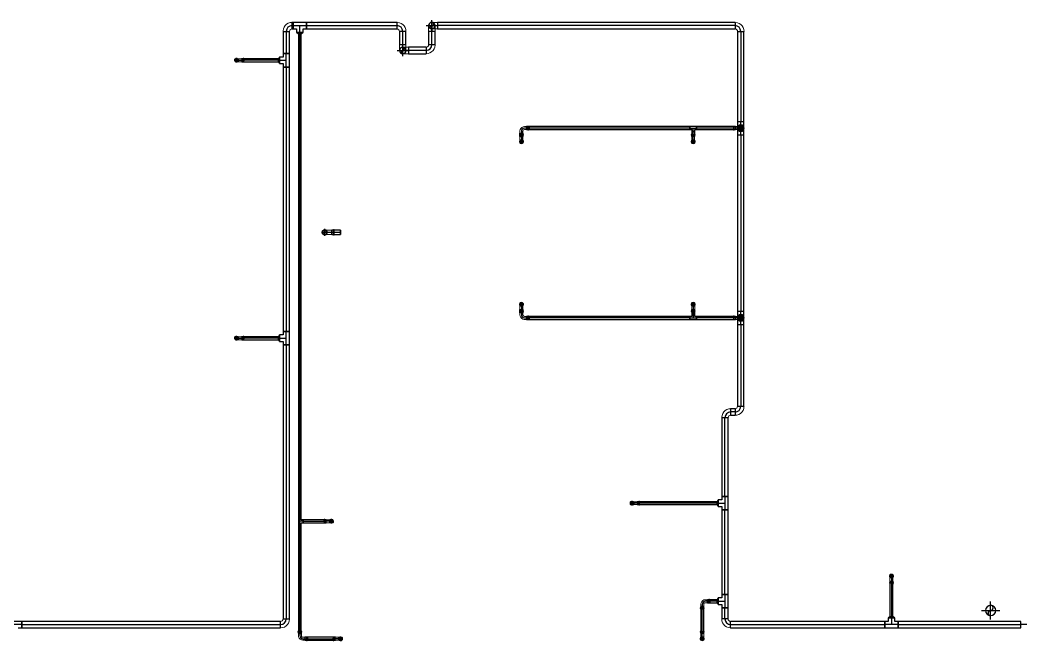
# Model space of a CAD drawing. Header units: inches. Extents: x -3325 to -59, y 5 to 733.
# Drawn here: x -2129.8 to -1687, y 318.7 to 593.6 of the extents above; entities that cross this region are included whole.
import ezdxf

# ---------------------------------------------------------------- set-up
doc = ezdxf.new("R2010")
doc.units = ezdxf.units.IN
doc.header["$MEASUREMENT"] = 0
doc.layers.add('P-PIPE', color=3, linetype='Continuous', lineweight=9)
doc.layers.add('X - REF - FP', color=7, linetype='Continuous', true_color=0xb90000)

# ---------------------------------------------------------------- blocks, each defined once
blk = doc.blocks.new('Victaulic-VicPress316-Elbow 90-45deg Style P568_P571 - Standard-V1-FIFTH LEVEL')
at = {"layer": 'P-PIPE'}
for p, q in [((-2327.12, 161.86), (-2327.12, 161.86)), ((-2327.12, 161.86), (-2325.73, 161.86)), ((-2324.79, 162.52), (-2325.73, 162.52)), ((-2325.73, 161.86), (-2324.79, 161.86)), ((-2325.73, 161.21), (-2324.79, 161.21)), ((-2323.6, 162.52), (-2324.9, 162.52)), ((-2324.9, 161.86), (-2324.9, 161.86)), ((-2324.9, 161.86), (-2324.9, 161.86)), ((-2324.9, 161.21), (-2323.6, 161.21)), ((-2324.79, 162.52), (-2324.79, 161.86)), ((-2324.79, 161.86), (-2324.79, 162.52)), ((-2324.79, 161.86), (-2324.79, 161.21)), ((-2324.79, 161.21), (-2324.79, 161.86)), ((-2324.23, 162.63), (-2324.69, 162.63)), ((-2324.69, 161.1), (-2324.23, 161.1)), ((-2324.23, 161.86), (-2324.23, 161.86)), ((-2324.23, 161.86), (-2324.23, 161.86)), ((-2323.6, 162.63), (-2323.94, 162.63)), ((-2323.94, 161.86), (-2323.94, 161.86)), ((-2323.94, 161.86), (-2323.94, 161.86)), ((-2323.94, 161.1), (-2323.6, 161.1)), ((-2323.6, 161.86), (-2323.6, 161.86)), ((-2323.6, 161.86), (-2323.6, 161.86)), ((-2323.6, 161.86), (-2323.6, 161.86)), ((-2323.6, 161.86), (-2323.6, 161.86))]:
    blk.add_line(p, q, dxfattribs=at)
at = {"layer": 'P-PIPE', "flags": 128}
for points in [[(-2326.21, 161.86), (-2326.31, 162.26), (-2326.56, 162.58), (-2326.93, 162.76), (-2327.34, 162.75), (-2327.71, 162.56), (-2327.96, 162.24), (-2328.04, 161.86)], [(-2328.04, 161.86), (-2327.94, 161.47), (-2327.69, 161.15), (-2327.32, 160.97), (-2326.91, 160.98), (-2326.54, 161.17), (-2326.29, 161.49), (-2326.21, 161.86)], [(-2326.36, 161.86), (-2326.45, 162.23), (-2326.7, 162.51), (-2327.06, 162.63), (-2327.43, 162.57), (-2327.73, 162.34), (-2327.88, 162), (-2327.89, 161.86)], [(-2327.89, 161.86), (-2327.8, 161.5), (-2327.55, 161.22), (-2327.19, 161.1), (-2326.82, 161.16), (-2326.52, 161.39), (-2326.37, 161.73), (-2326.36, 161.86)], [(-2325.73, 162.52), (-2326.23, 162.52), (-2326.66, 162.52), (-2326.97, 162.52), (-2327.12, 162.52), (-2327.12, 162.52)], [(-2327.12, 161.21), (-2327.03, 161.21), (-2326.77, 161.21), (-2326.36, 161.21), (-2325.88, 161.21), (-2325.73, 161.21)], [(-2324.9, 162.52), (-2324.71, 162.63), (-2324.69, 162.63)], [(-2324.69, 161.1), (-2324.89, 161.19), (-2324.9, 161.21)], [(-2324.23, 162.63), (-2324.17, 162.75), (-2324.03, 162.76), (-2323.94, 162.65), (-2323.94, 162.63)], [(-2324.23, 162.63), (-2324.23, 162.54), (-2324.23, 162.29), (-2324.23, 161.93), (-2324.23, 161.86)], [(-2324.23, 161.86), (-2324.23, 162.23), (-2324.23, 162.51), (-2324.23, 162.63), (-2324.23, 162.63)], [(-2324.23, 161.1), (-2324.23, 161.19), (-2324.23, 161.44), (-2324.23, 161.8), (-2324.23, 161.86)], [(-2324.23, 161.86), (-2324.23, 161.5), (-2324.23, 161.22), (-2324.23, 161.1), (-2324.23, 161.1)], [(-2323.94, 161.1), (-2324.01, 160.98), (-2324.15, 160.97), (-2324.23, 161.08), (-2324.23, 161.1)], [(-2323.94, 162.63), (-2323.94, 162.54), (-2323.94, 162.29), (-2323.94, 161.93), (-2323.94, 161.86)], [(-2323.94, 161.86), (-2323.94, 162.23), (-2323.94, 162.51), (-2323.94, 162.63), (-2323.94, 162.63)], [(-2323.94, 161.1), (-2323.94, 161.19), (-2323.94, 161.44), (-2323.94, 161.8), (-2323.94, 161.86)], [(-2323.94, 161.86), (-2323.94, 161.5), (-2323.94, 161.22), (-2323.94, 161.1), (-2323.94, 161.1)]]:
    blk.add_lwpolyline(points, dxfattribs=at)
at = {"layer": 'P-PIPE'}
for radius, start, end in [(0.767, 0, 180), (0.767, 0, 180), (0.767, 0, 180), (0.767, 180, 360), (0.767, 180, 0), (0.767, 180, 0), (0.657, 360, 180), (0.657, 0, 180), (0.657, 90, 180), (0.658, 180, 0), (0.658, 180, 0), (0.657, 180, 270), (0.658, 0, 90), (0.658, 270, 0)]:
    blk.add_arc((-2327.12, 161.86), radius, start, end, dxfattribs=at)
blk = doc.blocks.new('Elbow - Welded - Generic - Standard-1127339-FIFTH LEVEL')
at = {"layer": 'P-PIPE'}
for p, q in [((-2.52, -1.44), (-2.52, 1.44)), ((-2.52, 1.44), (-2.52, -1.44)), ((1.44, 2.52), (-1.44, 2.52)), ((-1.44, 2.52), (1.44, 2.52))]:
    blk.add_line(p, q, dxfattribs=at)
at = {"layer": 'P-PIPE', "flags": 128}
for points in [[(-1.44, 2.52), (-1.53, 2.08), (-1.79, 1.72), (-2.18, 1.49), (-2.52, 1.44)], [(-2.52, -1.44), (-1.67, -1.34), (-0.85, -1.07), (-0.12, -0.62), (0.51, -0.03), (0.99, 0.68), (1.3, 1.48), (1.43, 2.33), (1.44, 2.52)]]:
    blk.add_lwpolyline(points, dxfattribs=at)
blk = doc.blocks.new('Transition - Generic - Plumbing-CW-1127470-FIFTH LEVEL')
at = {"layer": 'P-PIPE'}
for radius, start, end in [(1.31, 90, 270), (0.563, 90, 270), (1.31, 270, 90), (0.562, 270, 90)]:
    blk.add_arc((-1810.95, 461.74), radius, start, end, dxfattribs=at)
blk = doc.blocks.new('Victaulic-VicPress316-Elbow 90-45deg Style P568_P571 - Standard-523083-FIFTH LEVEL')
at = {"layer": 'P-PIPE'}
for p, q in [((-3.18, 0.77), (-3.52, 0.77)), ((-3.52, 0.77), (-3.52, -0.77)), ((-3.52, -0.77), (-3.52, 0.77)), ((-2.22, 0.66), (-3.52, 0.66)), ((-3.52, -0.66), (-3.52, 0.66)), ((-3.52, 0.66), (-3.52, -0.66)), ((-3.18, -0.77), (-3.18, 0.77)), ((-3.18, 0.77), (-3.18, -0.77)), ((-2.44, 0.77), (-2.89, 0.77)), ((-2.89, -0.77), (-2.89, 0.77)), ((-2.89, 0.77), (-2.89, -0.77)), ((-1.39, 0.66), (-2.33, 0.66)), ((-2.33, 0), (-2.33, 0.66)), ((-2.33, 0.66), (-2.33, 0)), ((-2.22, -0.66), (-2.22, 0.66)), ((-2.22, 0.66), (-2.22, -0.66)), ((-0.77, 3.52), (-0.77, 3.18)), ((0.77, 3.52), (-0.77, 3.52)), ((-0.77, 3.52), (0.77, 3.52)), ((-0.77, 3.18), (0.77, 3.18)), ((0.77, 3.18), (-0.77, 3.18)), ((-0.77, 2.89), (-0.77, 2.44)), ((-0.77, 2.89), (0.77, 2.89)), ((0.77, 2.89), (-0.77, 2.89)), ((-0.66, 3.52), (-0.66, 2.22)), ((-0.66, 3.52), (0.66, 3.52)), ((0.66, 3.52), (-0.66, 3.52)), ((-0.66, 2.33), (-0.66, 1.39)), ((0, 2.33), (-0.66, 2.33)), ((-0.66, 2.33), (0, 2.33)), ((-0.66, 2.22), (0.66, 2.22)), ((0.66, 2.22), (-0.66, 2.22)), ((0, 2.33), (0.66, 2.33)), ((0.66, 2.33), (0, 2.33)), ((0, 1.39), (0, 2.33)), ((0.66, 2.22), (0.66, 3.52)), ((0.66, 1.39), (0.66, 2.33)), ((0.77, 3.18), (0.77, 3.52)), ((0.77, 2.44), (0.77, 2.89)), ((-3.52, -0.66), (-2.22, -0.66)), ((-3.52, -0.77), (-3.18, -0.77)), ((-2.89, -0.77), (-2.44, -0.77)), ((-2.33, 0), (-2.33, -0.66)), ((-2.33, -0.66), (-2.33, 0)), ((-1.39, 0), (-2.33, 0)), ((-2.33, -0.66), (-1.39, -0.66))]:
    blk.add_line(p, q, dxfattribs=at)
at = {"layer": 'P-PIPE', "flags": 128}
for points in [[(-3.18, 0.77), (-3.11, 0.89), (-2.98, 0.9), (-2.89, 0.79), (-2.89, 0.77)], [(-3.18, 0.77), (-3.18, 0.67), (-3.18, 0.42), (-3.18, 0.07), (-3.18, -0.3), (-3.18, -0.6), (-3.18, -0.75), (-3.18, -0.77)], [(-3.18, -0.77), (-3.18, -0.67), (-3.18, -0.42), (-3.18, -0.07), (-3.18, 0.3), (-3.18, 0.6), (-3.18, 0.75), (-3.18, 0.77)], [(-2.89, -0.77), (-2.89, -0.67), (-2.89, -0.42), (-2.89, -0.07), (-2.89, 0.3), (-2.89, 0.6), (-2.89, 0.75), (-2.89, 0.77)], [(-2.89, 0.77), (-2.89, 0.67), (-2.89, 0.42), (-2.89, 0.07), (-2.89, -0.3), (-2.89, -0.6), (-2.89, -0.75), (-2.89, -0.77)], [(-2.44, 0.77), (-2.24, 0.68), (-2.22, 0.66)], [(-0.66, 1.39), (-0.75, 1.04), (-1, 0.77), (-1.35, 0.66), (-1.39, 0.66)], [(-1.39, -0.66), (-0.78, -0.56), (-0.23, -0.29), (0.22, 0.13), (0.53, 0.67), (0.65, 1.27), (0.66, 1.39)], [(-0.77, 2.89), (-0.89, 2.96), (-0.9, 3.1), (-0.79, 3.18), (-0.77, 3.18)], [(0.77, 3.18), (0.67, 3.18), (0.42, 3.18), (0.07, 3.18), (-0.3, 3.18), (-0.6, 3.18), (-0.75, 3.18), (-0.77, 3.18)], [(-0.77, 3.18), (-0.67, 3.18), (-0.42, 3.18), (-0.07, 3.18), (0.3, 3.18), (0.6, 3.18), (0.75, 3.18), (0.77, 3.18)], [(-0.77, 2.89), (-0.67, 2.89), (-0.42, 2.89), (-0.07, 2.89), (0.3, 2.89), (0.6, 2.89), (0.75, 2.89), (0.77, 2.89)], [(0.77, 2.89), (0.67, 2.89), (0.42, 2.89), (0.07, 2.89), (-0.3, 2.89), (-0.6, 2.89), (-0.75, 2.89), (-0.77, 2.89)], [(-0.66, 2.22), (-0.77, 2.41), (-0.77, 2.44)], [(0.77, 2.44), (0.68, 2.24), (0.66, 2.22)], [(0.77, 3.18), (0.89, 3.11), (0.9, 2.98), (0.79, 2.89), (0.77, 2.89)], [(-2.89, -0.77), (-2.96, -0.89), (-3.1, -0.9), (-3.18, -0.79), (-3.18, -0.77)], [(-2.22, -0.66), (-2.41, -0.77), (-2.44, -0.77)]]:
    blk.add_lwpolyline(points, dxfattribs=at)
at = {"layer": 'P-PIPE'}
blk.add_arc((-1.39, 1.39), 1.39, 270, 0, dxfattribs=at)
blk = doc.blocks.new('Victaulic-VicPress316-Elbow 90-45deg Style P568_P571 - Standard-V2-FIFTH LEVEL')
at = {"layer": 'P-PIPE'}
for p, q in [((-1934.31, 162.63), (-1934.64, 162.63)), ((-1933.35, 162.52), (-1934.64, 162.52)), ((-1934.64, 161.86), (-1934.64, 161.86)), ((-1934.64, 161.86), (-1934.64, 161.86)), ((-1934.64, 161.86), (-1934.64, 161.86)), ((-1934.64, 161.86), (-1934.64, 161.86)), ((-1934.64, 161.21), (-1933.35, 161.21)), ((-1934.64, 161.1), (-1934.31, 161.1)), ((-1934.31, 161.86), (-1934.31, 161.86)), ((-1934.31, 161.86), (-1934.31, 161.86)), ((-1933.56, 162.63), (-1934.02, 162.63)), ((-1934.02, 161.86), (-1934.02, 161.86)), ((-1934.02, 161.86), (-1934.02, 161.86)), ((-1934.02, 161.1), (-1933.56, 161.1)), ((-1932.52, 162.52), (-1933.45, 162.52)), ((-1933.45, 162.52), (-1933.45, 161.86)), ((-1933.45, 161.86), (-1933.45, 162.52)), ((-1933.45, 161.86), (-1933.45, 161.21)), ((-1933.45, 161.21), (-1933.45, 161.86)), ((-1932.52, 161.86), (-1933.45, 161.86)), ((-1933.45, 161.21), (-1932.52, 161.21)), ((-1933.35, 161.86), (-1933.35, 161.86)), ((-1933.35, 161.86), (-1933.35, 161.86)), ((-1932.52, 161.86), (-1931.12, 161.86)), ((-1931.12, 161.86), (-1931.12, 161.86))]:
    blk.add_line(p, q, dxfattribs=at)
at = {"layer": 'P-PIPE', "flags": 128}
for points in [[(-1934.31, 162.63), (-1934.24, 162.75), (-1934.1, 162.76), (-1934.02, 162.65), (-1934.02, 162.63)], [(-1934.31, 162.63), (-1934.31, 162.54), (-1934.31, 162.29), (-1934.31, 161.93), (-1934.31, 161.86)], [(-1934.31, 161.86), (-1934.31, 162.23), (-1934.31, 162.51), (-1934.31, 162.63), (-1934.31, 162.63)], [(-1934.31, 161.1), (-1934.31, 161.19), (-1934.31, 161.44), (-1934.31, 161.8), (-1934.31, 161.86)], [(-1934.31, 161.86), (-1934.31, 161.5), (-1934.31, 161.22), (-1934.31, 161.1), (-1934.31, 161.1)], [(-1934.02, 161.1), (-1934.08, 160.98), (-1934.22, 160.97), (-1934.31, 161.08), (-1934.31, 161.1)], [(-1934.02, 162.63), (-1934.02, 162.54), (-1934.02, 162.29), (-1934.02, 161.93), (-1934.02, 161.86)], [(-1934.02, 161.86), (-1934.02, 162.23), (-1934.02, 162.51), (-1934.02, 162.63), (-1934.02, 162.63)], [(-1934.02, 161.1), (-1934.02, 161.19), (-1934.02, 161.44), (-1934.02, 161.8), (-1934.02, 161.86)], [(-1934.02, 161.86), (-1934.02, 161.5), (-1934.02, 161.22), (-1934.02, 161.1), (-1934.02, 161.1)], [(-1933.56, 162.63), (-1933.36, 162.54), (-1933.35, 162.52)], [(-1933.35, 161.21), (-1933.54, 161.1), (-1933.56, 161.1)], [(-1931.12, 162.52), (-1931.22, 162.52), (-1931.48, 162.52), (-1931.89, 162.52), (-1932.37, 162.52), (-1932.52, 162.52)], [(-1932.52, 161.21), (-1932.02, 161.21), (-1931.59, 161.21), (-1931.28, 161.21), (-1931.13, 161.21), (-1931.12, 161.21)], [(-1930.21, 161.86), (-1930.31, 162.26), (-1930.56, 162.58), (-1930.93, 162.76), (-1931.34, 162.75), (-1931.71, 162.56), (-1931.96, 162.24), (-1932.04, 161.86)], [(-1932.04, 161.86), (-1931.94, 161.47), (-1931.69, 161.15), (-1931.32, 160.97), (-1930.91, 160.98), (-1930.54, 161.17), (-1930.29, 161.49), (-1930.21, 161.86)], [(-1930.36, 161.86), (-1930.45, 162.23), (-1930.7, 162.51), (-1931.06, 162.63), (-1931.43, 162.57), (-1931.73, 162.34), (-1931.88, 162), (-1931.89, 161.86)], [(-1931.89, 161.86), (-1931.8, 161.5), (-1931.55, 161.22), (-1931.19, 161.1), (-1930.82, 161.16), (-1930.52, 161.39), (-1930.37, 161.73), (-1930.36, 161.86)]]:
    blk.add_lwpolyline(points, dxfattribs=at)
at = {"layer": 'P-PIPE'}
for radius, start, end in [(0.766, 0, 180), (0.766, 0, 180), (0.766, 0, 180), (0.766, 180, 0), (0.766, 180, 0), (0.766, 180, 0), (0.657, 0, 180), (0.657, 0, 180), (0.657, 90, 180), (0.658, 180, 0), (0.658, 180, 0), (0.657, 180, 270), (0.658, 0, 90), (0.658, 270, 0)]:
    blk.add_arc((-1931.12, 161.86), radius, start, end, dxfattribs=at)
blk = doc.blocks.new('Elbow - Welded - Generic - Standard-V4-FIFTH LEVEL')
at = {"layer": 'P-PIPE'}
blk.add_line((-1945.07, 591.08), (-1945.07, 591.08), dxfattribs=at)
blk.add_line((-1945.07, 591.08), (-1945.07, 591.08), dxfattribs=at)
at = {"layer": 'P-PIPE', "flags": 128}
for points in [[(-1945.07, 592.51), (-1945.74, 592.51), (-1946.37, 592.51), (-1946.9, 592.51), (-1947.3, 592.51), (-1947.53, 592.51), (-1947.59, 592.51)], [(-1947.59, 589.64), (-1947.49, 589.64), (-1947.22, 589.64), (-1946.79, 589.64), (-1946.23, 589.64), (-1945.58, 589.64), (-1945.07, 589.64)]]:
    blk.add_lwpolyline(points, dxfattribs=at)
at = {"layer": 'P-PIPE'}
for start, end in [(0, 180), (180, 0)]:
    blk.add_arc((-1947.59, 591.08), 1.44, start, end, dxfattribs=at)
blk = doc.blocks.new('Elbow - Welded - Generic - Standard-V12-FIFTH LEVEL')
at = {"layer": 'P-PIPE'}
blk.add_line((-2686.72, 326), (-2686.72, 326), dxfattribs=at)
blk.add_line((-2686.72, 326), (-2686.72, 326), dxfattribs=at)
at = {"layer": 'P-PIPE', "flags": 128}
for points in [[(-2690.68, 326), (-2690.59, 326.51), (-2690.32, 326.95), (-2689.91, 327.27), (-2689.42, 327.43), (-2689.24, 327.44)], [(-2689.24, 324.56), (-2689.75, 324.66), (-2690.19, 324.92), (-2690.51, 325.33), (-2690.67, 325.82), (-2690.68, 326)], [(-2689.24, 327.44), (-2689.15, 327.44), (-2688.88, 327.44), (-2688.44, 327.44), (-2687.89, 327.44), (-2687.24, 327.44), (-2686.72, 327.44)], [(-2689.24, 327.44), (-2688.73, 327.34), (-2688.29, 327.08), (-2687.97, 326.67), (-2687.82, 326.18), (-2687.81, 326)], [(-2687.81, 326), (-2687.9, 325.49), (-2688.16, 325.05), (-2688.57, 324.73), (-2689.06, 324.57), (-2689.24, 324.56)], [(-2686.72, 324.56), (-2687.4, 324.56), (-2688.03, 324.56), (-2688.56, 324.56), (-2688.96, 324.56), (-2689.19, 324.56), (-2689.24, 324.56)]]:
    blk.add_lwpolyline(points, dxfattribs=at)
at = {"layer": 'P-PIPE'}
for start, end in [(0, 180), (180, 0)]:
    blk.add_arc((-2689.24, 326), 1.44, start, end, dxfattribs=at)
blk = doc.blocks.new('Victaulic-VicPress316-Elbow 90-45deg Style P568_P571 - Standard-1418603-FIFTH LEVEL')
at = {"layer": 'P-PIPE'}
for p, q in [((-1991.79, 500.57), (-1992.96, 500.57)), ((-1990.42, 500.57), (-1991.9, 500.57)), ((-1991.79, 500.57), (-1991.79, 499.62)), ((-1991.79, 499.62), (-1991.79, 500.57)), ((-1991.13, 500.68), (-1991.69, 500.68)), ((-1990.42, 500.68), (-1990.8, 500.68)), ((-1994.97, 499.62), (-1994.97, 499.62)), ((-1994.97, 499.62), (-1992.96, 499.62)), ((-1992.96, 499.62), (-1991.79, 499.62)), ((-1992.96, 498.67), (-1991.79, 498.67)), ((-1991.9, 499.62), (-1991.9, 499.62)), ((-1991.9, 499.62), (-1991.9, 499.62)), ((-1991.9, 498.67), (-1990.42, 498.67)), ((-1991.79, 499.62), (-1991.79, 498.67)), ((-1991.79, 498.67), (-1991.79, 499.62)), ((-1991.69, 498.56), (-1991.13, 498.56)), ((-1991.13, 499.62), (-1991.13, 499.62)), ((-1991.13, 499.62), (-1991.13, 499.62)), ((-1990.8, 499.62), (-1990.8, 499.62)), ((-1990.8, 499.62), (-1990.8, 499.62)), ((-1990.8, 498.56), (-1990.42, 498.56)), ((-1990.42, 499.62), (-1990.42, 499.62)), ((-1990.42, 499.62), (-1990.42, 499.62)), ((-1990.42, 499.62), (-1990.42, 499.62)), ((-1990.42, 499.62), (-1990.42, 499.62))]:
    blk.add_line(p, q, dxfattribs=at)
at = {"layer": 'P-PIPE', "flags": 128}
for points in [[(-1993.75, 499.62), (-1993.84, 500.09), (-1994.11, 500.48), (-1994.5, 500.75), (-1994.97, 500.84), (-1995.44, 500.75), (-1995.83, 500.49), (-1996.1, 500.1), (-1996.2, 499.63), (-1996.2, 499.62)], [(-1993.92, 499.62), (-1994.01, 500.05), (-1994.27, 500.41), (-1994.65, 500.63), (-1995.09, 500.67), (-1995.51, 500.53), (-1995.84, 500.23), (-1996.01, 499.83), (-1996.03, 499.62)], [(-1992.96, 500.57), (-1993.56, 500.57), (-1994.11, 500.57), (-1994.56, 500.57), (-1994.85, 500.57), (-1994.97, 500.57), (-1994.97, 500.57)], [(-1991.9, 500.57), (-1991.71, 500.68), (-1991.69, 500.68)], [(-1991.13, 500.68), (-1991.05, 500.82), (-1990.9, 500.83), (-1990.8, 500.7), (-1990.8, 500.68)], [(-1991.13, 500.68), (-1991.13, 500.59), (-1991.13, 500.33), (-1991.13, 499.94), (-1991.13, 499.62)], [(-1991.13, 499.62), (-1991.13, 500.05), (-1991.13, 500.41), (-1991.13, 500.63), (-1991.13, 500.68)], [(-1990.8, 500.68), (-1990.8, 500.59), (-1990.8, 500.33), (-1990.8, 499.94), (-1990.8, 499.62)], [(-1990.8, 499.62), (-1990.8, 500.05), (-1990.8, 500.41), (-1990.8, 500.63), (-1990.8, 500.68)], [(-1996.2, 499.62), (-1996.11, 499.15), (-1995.84, 498.76), (-1995.45, 498.49), (-1994.98, 498.4), (-1994.51, 498.49), (-1994.12, 498.75), (-1993.85, 499.14), (-1993.75, 499.61), (-1993.75, 499.62)], [(-1996.03, 499.62), (-1995.94, 499.19), (-1995.68, 498.83), (-1995.3, 498.61), (-1994.86, 498.57), (-1994.44, 498.71), (-1994.11, 499.01), (-1993.94, 499.41), (-1993.92, 499.62)], [(-1994.97, 498.67), (-1994.88, 498.67), (-1994.61, 498.67), (-1994.19, 498.67), (-1993.65, 498.67), (-1993.05, 498.67), (-1992.96, 498.67)], [(-1991.69, 498.56), (-1991.89, 498.65), (-1991.9, 498.67)], [(-1991.13, 498.56), (-1991.13, 498.65), (-1991.13, 498.91), (-1991.13, 499.3), (-1991.13, 499.62)], [(-1991.13, 499.62), (-1991.13, 499.19), (-1991.13, 498.83), (-1991.13, 498.61), (-1991.13, 498.56)], [(-1990.8, 498.56), (-1990.88, 498.42), (-1991.03, 498.41), (-1991.13, 498.54), (-1991.13, 498.56)], [(-1990.8, 498.56), (-1990.8, 498.65), (-1990.8, 498.91), (-1990.8, 499.3), (-1990.8, 499.62)], [(-1990.8, 499.62), (-1990.8, 499.19), (-1990.8, 498.83), (-1990.8, 498.61), (-1990.8, 498.56)]]:
    blk.add_lwpolyline(points, dxfattribs=at)
at = {"layer": 'P-PIPE'}
for radius, start, end in [(1.06, 0, 180), (1.06, 0, 180), (1.06, 0, 180), (0.95, 0, 180), (0.95, 0, 180), (0.95, 90, 180), (0.95, 0, 90), (1.06, 180, 0), (1.06, 180, 0), (1.06, 180, 0), (0.95, 180, 0), (0.95, 180, 0), (0.95, 180, 270), (0.95, 270, 0)]:
    blk.add_arc((-1994.97, 499.62), radius, start, end, dxfattribs=at)

msp = doc.modelspace()

# ---------------------------------------------------------------- linework, layer by layer
at = {"layer": 'X - REF - FP'}
for p, q in [((-1947.59, 588.58), (-1947.59, 593.58)), ((-2008.99, 592.52), (-2009.48, 592.52)), ((-2009.48, 592.52), (-2009.48, 589.64)), ((-2008.99, 591.08), (-2009.48, 591.08)), ((-2008.99, 591.08), (-2009.48, 591.08)), ((-2009.48, 589.64), (-2008.99, 589.64)), ((-2008.99, 592.52), (-2008.99, 589.64)), ((-2003.01, 592.51), (-2008.99, 592.51)), ((-2008.99, 589.64), (-2008.99, 592.51)), ((-2008.99, 592.51), (-2008.99, 589.64)), ((-2008.99, 591.08), (-2003.01, 591.08)), ((-2008.99, 589.64), (-2007.44, 589.64)), ((-2007.44, 589.64), (-2007.44, 588.09)), ((-2006, 588.09), (-2006, 591.08)), ((-2004.57, 589.64), (-2003.01, 589.64)), ((-2004.57, 588.09), (-2004.57, 589.64)), ((-1963.02, 592.52), (-2003.01, 592.52)), ((-2003.01, 589.64), (-2003.01, 592.52)), ((-2003.01, 589.64), (-2003.01, 592.51)), ((-2003.01, 592.51), (-2003.01, 589.64)), ((-2003.01, 591.08), (-1963.02, 591.08)), ((-2003.01, 591.08), (-1963.02, 591.08)), ((-2003.01, 589.64), (-1963.02, 589.64)), ((-1963.02, 589.64), (-1963.02, 592.52)), ((-1950.09, 591.08), (-1945.09, 591.08)), ((-1947.59, 591.08), (-1945.07, 591.08)), ((-1947.59, 591.08), (-1947.59, 588.56)), ((-1813.47, 592.52), (-1945.07, 592.52)), ((-1945.07, 592.52), (-1945.07, 589.64)), ((-1813.47, 591.08), (-1945.07, 591.08)), ((-1813.47, 591.08), (-1945.07, 591.08)), ((-1945.07, 589.64), (-1813.47, 589.64)), ((-1813.47, 592.52), (-1813.47, 589.64)), ((-2013.44, 588.56), (-2013.44, 578.73)), ((-2013.44, 588.56), (-2010.57, 588.56)), ((-2012, 588.56), (-2012, 578.73)), ((-2012, 588.56), (-2012, 578.73)), ((-2010.57, 578.73), (-2010.57, 588.56)), ((-2007.44, 588.09), (-2004.57, 588.09)), ((-2004.57, 588.09), (-2007.44, 588.09)), ((-2007.32, 588.09), (-2006.57, 587.43)), ((-2006.66, 587.43), (-2006.66, 373.24)), ((-2006.66, 587.43), (-2005.35, 587.43)), ((-2006, 588.09), (-2006, 587.43)), ((-2006, 587.43), (-2006, 373.24)), ((-2006, 587.43), (-2006, 373.24)), ((-2005.44, 587.43), (-2004.69, 588.09)), ((-2005.35, 373.24), (-2005.35, 587.43)), ((-1961.94, 588.56), (-1961.94, 582.64)), ((-1959.06, 588.56), (-1961.94, 588.56)), ((-1960.5, 582.64), (-1960.5, 588.56)), ((-1960.5, 582.64), (-1960.5, 588.56)), ((-1959.06, 582.64), (-1959.06, 588.56)), ((-1949.02, 588.56), (-1949.02, 582.64)), ((-1946.15, 588.56), (-1949.02, 588.56)), ((-1947.59, 582.64), (-1947.59, 588.56)), ((-1947.59, 582.64), (-1947.59, 588.56)), ((-1946.15, 582.64), (-1946.15, 588.56)), ((-1812.39, 588.56), (-1812.39, 548.73)), ((-1812.39, 588.56), (-1809.52, 588.56)), ((-1810.95, 588.56), (-1810.95, 548.73)), ((-1810.95, 588.56), (-1810.95, 548.73)), ((-1809.52, 548.73), (-1809.52, 588.56)), ((-1963, 580.12), (-1958, 580.12)), ((-1959.06, 582.64), (-1961.94, 582.64)), ((-1960.5, 580.12), (-1960.5, 582.64)), ((-1960.5, 577.62), (-1960.5, 582.62)), ((-1957.98, 580.12), (-1960.5, 580.12)), ((-1950.1, 581.56), (-1957.98, 581.56)), ((-1957.98, 581.56), (-1957.98, 578.68)), ((-1950.1, 580.12), (-1957.98, 580.12)), ((-1950.1, 580.12), (-1957.98, 580.12)), ((-1950.1, 581.56), (-1950.1, 578.68)), ((-1946.15, 582.64), (-1949.02, 582.64)), ((-2035, 575.74), (-2033, 575.74)), ((-2034, 574.74), (-2034, 576.74)), ((-2034, 575.74), (-2032.61, 575.74)), ((-2032.61, 575.74), (-2031.67, 575.74)), ((-2032.61, 575.74), (-2030.48, 575.74)), ((-2015.65, 576.4), (-2031.67, 576.4)), ((-2031.67, 576.4), (-2031.67, 575.09)), ((-2015.65, 575.74), (-2031.67, 575.74)), ((-2015.65, 575.74), (-2031.67, 575.74)), ((-2014.99, 577.06), (-2015.65, 576.31)), ((-2015.65, 576.4), (-2015.65, 575.09)), ((-2014.99, 575.74), (-2015.65, 575.74)), ((-2013.44, 577.18), (-2014.99, 577.18)), ((-2014.99, 574.31), (-2014.99, 577.18)), ((-2014.99, 577.18), (-2014.99, 574.31)), ((-2014.99, 575.74), (-2012, 575.74)), ((-2013.44, 578.73), (-2013.44, 577.18)), ((-2013.44, 578.73), (-2010.57, 578.73)), ((-2010.57, 578.73), (-2013.44, 578.73)), ((-2013.44, 578.73), (-2010.57, 578.73)), ((-2012, 572.75), (-2012, 578.73)), ((-2010.57, 572.75), (-2010.57, 578.73)), ((-1957.98, 578.68), (-1950.1, 578.68)), ((-2031.67, 575.09), (-2015.65, 575.09)), ((-2015.65, 575.18), (-2014.99, 574.43)), ((-2014.99, 574.31), (-2013.44, 574.31)), ((-2013.44, 574.31), (-2013.44, 572.75)), ((-2013.44, 572.75), (-2013.44, 455.73)), ((-2013.44, 572.75), (-2010.57, 572.75)), ((-2013.44, 572.75), (-2010.57, 572.75)), ((-2010.57, 572.75), (-2013.44, 572.75)), ((-2012, 572.75), (-2012, 455.73)), ((-2012, 572.75), (-2012, 455.73)), ((-2010.57, 455.73), (-2010.57, 572.75)), ((-1905.67, 545.74), (-1906.61, 545.74)), ((-1833.5, 546.4), (-1905.67, 546.4)), ((-1905.67, 546.4), (-1905.67, 545.09)), ((-1833.5, 545.74), (-1905.67, 545.74)), ((-1833.5, 545.74), (-1905.67, 545.74)), ((-1905.67, 545.09), (-1833.5, 545.09)), ((-1833.5, 546.4), (-1833.5, 545.09)), ((-1830.5, 546.4), (-1833.5, 546.4)), ((-1833.5, 545.09), (-1833.5, 546.4)), ((-1833.5, 546.4), (-1833.5, 545.09)), ((-1833.5, 545.74), (-1830.5, 545.74)), ((-1833.5, 545.09), (-1832.66, 545.09)), ((-1832.66, 545.09), (-1832.66, 544.25)), ((-1832, 544.25), (-1832, 545.74)), ((-1831.34, 545.09), (-1830.5, 545.09)), ((-1831.34, 544.25), (-1831.34, 545.09)), ((-1830.5, 545.09), (-1830.5, 546.4)), ((-1830.5, 546.4), (-1830.5, 545.09)), ((-1813.28, 546.4), (-1830.5, 546.4)), ((-1830.5, 546.4), (-1830.5, 545.09)), ((-1813.28, 545.74), (-1830.5, 545.74)), ((-1813.28, 545.74), (-1830.5, 545.74)), ((-1830.5, 545.09), (-1813.28, 545.09)), ((-1812.35, 545.74), (-1814.47, 545.74)), ((-1813.28, 546.4), (-1813.28, 545.09)), ((-1812.35, 545.74), (-1813.28, 545.74)), ((-1812.39, 548.73), (-1812.39, 542.75)), ((-1812.39, 548.73), (-1809.52, 548.73)), ((-1810.95, 545.74), (-1812.35, 545.74)), ((-1811.95, 545.74), (-1809.95, 545.74)), ((-1810.95, 542.75), (-1810.95, 548.73)), ((-1810.95, 544.74), (-1810.95, 546.74)), ((-1809.52, 542.75), (-1809.52, 548.73)), ((-1908.66, 543.41), (-1908.66, 542.07)), ((-1908.66, 543.41), (-1907.34, 543.41)), ((-1908.66, 542.07), (-1907.34, 542.07)), ((-1908, 544.35), (-1908, 543.41)), ((-1908, 544.35), (-1908, 542.22)), ((-1908, 543.41), (-1908, 542.07)), ((-1908, 543.41), (-1908, 542.07)), ((-1908, 542.07), (-1908, 541.14)), ((-1908, 541.14), (-1908, 539.74)), ((-1908, 538.74), (-1908, 540.74)), ((-1907.34, 542.07), (-1907.34, 543.41)), ((-1832.66, 544.25), (-1832.66, 542.07)), ((-1831.34, 544.25), (-1832.66, 544.25)), ((-1832.66, 544.25), (-1831.34, 544.25)), ((-1831.34, 544.25), (-1832.66, 544.25)), ((-1831.34, 542.07), (-1832.66, 542.07)), ((-1832, 542.07), (-1832, 544.25)), ((-1832, 542.07), (-1832, 544.25)), ((-1832, 541.14), (-1832, 543.26)), ((-1832, 541.14), (-1832, 542.07)), ((-1832, 539.74), (-1832, 541.14)), ((-1832, 538.74), (-1832, 540.74)), ((-1831.34, 542.07), (-1831.34, 544.25)), ((-1812.39, 542.75), (-1812.39, 464.73)), ((-1812.39, 542.75), (-1809.52, 542.75)), ((-1810.95, 542.75), (-1810.95, 464.73)), ((-1810.95, 542.75), (-1810.95, 464.73)), ((-1809.52, 464.73), (-1809.52, 542.75)), ((-1909, 539.74), (-1907, 539.74)), ((-1833, 539.74), (-1831, 539.74)), ((-1994.97, 498.12), (-1994.97, 501.12)), ((-1988.01, 500.57), (-1991.79, 500.57)), ((-1996.47, 499.62), (-1993.47, 499.62)), ((-1994.97, 499.62), (-1992.96, 499.62)), ((-1992.96, 499.62), (-1991.79, 499.62)), ((-1992.96, 499.62), (-1990.42, 499.62)), ((-1991.79, 499.62), (-1988.01, 499.62)), ((-1991.79, 499.62), (-1988.01, 499.62)), ((-1991.79, 498.67), (-1988.01, 498.67)), ((-1909, 467.74), (-1907, 467.74)), ((-1908.66, 465.41), (-1908.66, 464.07)), ((-1908.66, 465.41), (-1907.34, 465.41)), ((-1908, 466.74), (-1908, 468.74)), ((-1908, 467.74), (-1908, 466.35)), ((-1908, 466.35), (-1908, 465.41)), ((-1908, 466.35), (-1908, 464.22)), ((-1908, 465.41), (-1908, 464.07)), ((-1908, 465.41), (-1908, 464.07)), ((-1907.34, 464.07), (-1907.34, 465.41)), ((-1833, 467.74), (-1831, 467.74)), ((-1832.66, 465.41), (-1832.66, 463.24)), ((-1832.66, 465.41), (-1831.34, 465.41)), ((-1832, 466.74), (-1832, 468.74)), ((-1832, 467.74), (-1832, 466.35)), ((-1832, 466.35), (-1832, 465.41)), ((-1832, 466.35), (-1832, 464.22)), ((-1832, 465.41), (-1832, 463.24)), ((-1832, 465.41), (-1832, 463.24)), ((-1831.34, 463.24), (-1831.34, 465.41)), ((-1908.66, 464.07), (-1907.34, 464.07)), ((-1908, 464.07), (-1908, 463.14)), ((-1906.61, 461.74), (-1905.67, 461.74)), ((-1906.61, 461.74), (-1904.48, 461.74)), ((-1833.5, 462.4), (-1905.67, 462.4)), ((-1905.67, 462.4), (-1905.67, 461.09)), ((-1833.5, 461.74), (-1905.67, 461.74)), ((-1833.5, 461.74), (-1905.67, 461.74)), ((-1905.67, 461.09), (-1833.5, 461.09)), ((-1833.5, 462.4), (-1833.5, 461.09)), ((-1832.66, 462.4), (-1833.5, 462.4)), ((-1833.5, 462.4), (-1833.5, 461.09)), ((-1833.5, 461.09), (-1833.5, 462.4)), ((-1833.5, 461.74), (-1830.5, 461.74)), ((-1833.5, 461.09), (-1830.5, 461.09)), ((-1832.66, 463.24), (-1831.34, 463.24)), ((-1832.66, 463.24), (-1832.66, 462.4)), ((-1832.66, 463.24), (-1831.34, 463.24)), ((-1831.34, 463.24), (-1832.66, 463.24)), ((-1832, 463.24), (-1832, 461.74)), ((-1831.34, 462.4), (-1831.34, 463.24)), ((-1830.5, 462.4), (-1831.34, 462.4)), ((-1830.5, 462.4), (-1830.5, 461.09)), ((-1830.5, 461.09), (-1830.5, 462.4)), ((-1813.28, 462.4), (-1830.5, 462.4)), ((-1830.5, 462.4), (-1830.5, 461.09)), ((-1813.28, 461.74), (-1830.5, 461.74)), ((-1813.28, 461.74), (-1830.5, 461.74)), ((-1830.5, 461.09), (-1813.28, 461.09)), ((-1812.35, 461.74), (-1814.47, 461.74)), ((-1813.28, 462.4), (-1813.28, 461.09)), ((-1812.35, 461.74), (-1813.28, 461.74)), ((-1812.39, 464.73), (-1812.39, 458.75)), ((-1812.39, 464.73), (-1809.52, 464.73)), ((-1810.95, 461.74), (-1812.35, 461.74)), ((-1811.95, 461.74), (-1809.95, 461.74)), ((-1810.95, 458.75), (-1810.95, 464.73)), ((-1810.95, 460.74), (-1810.95, 462.74)), ((-1809.52, 458.75), (-1809.52, 464.73)), ((-1812.39, 458.75), (-1812.39, 422.6)), ((-1812.39, 458.75), (-1809.52, 458.75)), ((-1810.95, 458.75), (-1810.95, 422.6)), ((-1810.95, 458.75), (-1810.95, 422.6)), ((-1809.52, 422.6), (-1809.52, 458.75)), ((-2035, 452.74), (-2033, 452.74)), ((-2034, 451.74), (-2034, 453.74)), ((-2034, 452.74), (-2032.61, 452.74)), ((-2032.61, 452.74), (-2031.67, 452.74)), ((-2032.61, 452.74), (-2030.48, 452.74)), ((-2015.65, 453.4), (-2031.67, 453.4)), ((-2031.67, 453.4), (-2031.67, 452.09)), ((-2015.65, 452.74), (-2031.67, 452.74)), ((-2015.65, 452.74), (-2031.67, 452.74)), ((-2031.67, 452.09), (-2015.65, 452.09)), ((-2014.99, 454.06), (-2015.65, 453.31)), ((-2015.65, 453.4), (-2015.65, 452.09)), ((-2014.99, 452.74), (-2015.65, 452.74)), ((-2015.65, 452.18), (-2014.99, 451.43)), ((-2013.44, 454.18), (-2014.99, 454.18)), ((-2014.99, 451.31), (-2014.99, 454.18)), ((-2014.99, 454.18), (-2014.99, 451.31)), ((-2014.99, 452.74), (-2012, 452.74)), ((-2013.44, 455.73), (-2013.44, 454.18)), ((-2013.44, 455.73), (-2010.57, 455.73)), ((-2010.57, 455.73), (-2013.44, 455.73)), ((-2013.44, 455.73), (-2010.57, 455.73)), ((-2012, 449.75), (-2012, 455.73)), ((-2010.57, 449.75), (-2010.57, 455.73)), ((-2014.99, 451.31), (-2013.44, 451.31)), ((-2013.44, 451.31), (-2013.44, 449.75)), ((-2013.44, 449.75), (-2013.44, 328.52)), ((-2013.44, 449.75), (-2010.57, 449.75)), ((-2013.44, 449.75), (-2010.57, 449.75)), ((-2010.57, 449.75), (-2013.44, 449.75)), ((-2012, 449.75), (-2012, 328.52)), ((-2012, 449.75), (-2012, 328.52)), ((-2010.57, 328.52), (-2010.57, 449.75)), ((-1813.47, 421.52), (-1815.43, 421.52)), ((-1815.43, 421.52), (-1815.43, 418.65)), ((-1813.47, 421.52), (-1813.47, 418.65)), ((-1812.39, 422.6), (-1809.52, 422.6)), ((-1819.39, 417.57), (-1819.39, 382.73)), ((-1816.52, 417.57), (-1819.39, 417.57)), ((-1817.95, 382.73), (-1817.95, 417.57)), ((-1817.95, 382.73), (-1817.95, 417.57)), ((-1816.52, 382.73), (-1816.52, 417.57)), ((-1813.47, 420.09), (-1815.43, 420.09)), ((-1813.47, 420.09), (-1815.43, 420.09)), ((-1815.43, 418.65), (-1813.47, 418.65)), ((-1820.95, 381.06), (-1821.6, 380.31)), ((-1819.39, 381.18), (-1820.95, 381.18)), ((-1820.95, 381.18), (-1820.95, 378.31)), ((-1820.95, 378.31), (-1820.95, 381.18)), ((-1816.52, 382.73), (-1819.39, 382.73)), ((-1819.39, 382.73), (-1819.39, 381.18)), ((-1819.39, 382.73), (-1816.52, 382.73)), ((-1816.52, 382.73), (-1819.39, 382.73)), ((-1817.95, 382.73), (-1817.95, 376.75)), ((-1816.52, 376.75), (-1816.52, 382.73)), ((-1860, 379.74), (-1858, 379.74)), ((-1859, 378.74), (-1859, 380.74)), ((-1857.61, 379.74), (-1859, 379.74)), ((-1856.67, 379.74), (-1857.61, 379.74)), ((-1821.6, 380.4), (-1856.67, 380.4)), ((-1856.67, 380.4), (-1856.67, 379.09)), ((-1821.6, 379.74), (-1856.67, 379.74)), ((-1821.6, 379.74), (-1856.67, 379.74)), ((-1856.67, 379.09), (-1821.6, 379.09)), ((-1821.6, 380.4), (-1821.6, 379.09)), ((-1820.95, 379.74), (-1821.6, 379.74)), ((-1821.6, 379.18), (-1820.95, 378.43)), ((-1820.95, 379.74), (-1817.95, 379.74)), ((-1820.95, 378.31), (-1819.39, 378.31)), ((-1819.39, 378.31), (-1819.39, 376.75)), ((-1819.39, 376.75), (-1816.52, 376.75)), ((-1816.52, 376.75), (-1819.39, 376.75)), ((-1819.39, 376.75), (-1819.39, 339.34)), ((-1816.52, 376.75), (-1819.39, 376.75)), ((-1817.95, 339.34), (-1817.95, 376.75)), ((-1817.95, 339.34), (-1817.95, 376.75)), ((-1816.52, 339.34), (-1816.52, 376.75)), ((-2006.66, 373.24), (-2006.66, 370.25)), ((-2005.35, 373.24), (-2006.66, 373.24)), ((-2006.66, 373.24), (-2005.35, 373.24)), ((-2006.66, 373.24), (-2005.35, 373.24)), ((-2006, 370.25), (-2006, 373.24)), ((-2005.35, 372.4), (-2005.35, 373.24)), ((-2004.51, 372.4), (-2005.35, 372.4)), ((-1994.33, 372.4), (-2004.51, 372.4)), ((-2004.51, 371.09), (-2004.51, 372.4)), ((-2004.51, 371.09), (-2004.51, 372.4)), ((-2004.51, 372.4), (-2004.51, 371.09)), ((-1994.33, 371.09), (-1994.33, 372.4)), ((-1992, 370.74), (-1992, 372.74)), ((-2006.66, 370.25), (-2006.66, 322.07)), ((-2006.66, 370.25), (-2005.35, 370.25)), ((-2005.35, 370.25), (-2006.66, 370.25)), ((-2006.66, 370.25), (-2005.35, 370.25)), ((-2004.51, 371.74), (-2006, 371.74)), ((-2006, 370.25), (-2006, 322.07)), ((-2006, 370.25), (-2006, 322.07)), ((-2005.35, 370.25), (-2005.35, 371.09)), ((-2005.35, 371.09), (-2004.51, 371.09)), ((-2005.35, 322.07), (-2005.35, 370.25)), ((-2004.51, 371.74), (-1994.33, 371.74)), ((-2004.51, 371.74), (-1994.33, 371.74)), ((-2004.51, 371.09), (-1994.33, 371.09)), ((-1993.39, 371.74), (-1995.52, 371.74)), ((-1993.39, 371.74), (-1994.33, 371.74)), ((-1992, 371.74), (-1993.39, 371.74)), ((-1993, 371.74), (-1991, 371.74)), ((-1745.28, 347.48), (-1743.28, 347.48)), ((-1744.29, 346.48), (-1744.29, 348.48)), ((-1744.29, 347.48), (-1744.29, 346.08)), ((-1744.29, 346.08), (-1744.29, 345.15)), ((-1744.29, 346.08), (-1744.29, 343.96)), ((-1744.94, 345.15), (-1744.94, 329.65)), ((-1744.94, 345.15), (-1743.63, 345.15)), ((-1744.29, 345.15), (-1744.29, 329.65)), ((-1744.29, 345.15), (-1744.29, 329.65)), ((-1743.63, 329.65), (-1743.63, 345.15)), ((-1821.6, 337.01), (-1825.67, 337.01)), ((-1825.67, 337.01), (-1825.67, 335.69)), ((-1820.95, 337.66), (-1821.6, 336.91)), ((-1821.6, 337.01), (-1821.6, 335.69)), ((-1819.39, 337.79), (-1820.95, 337.79)), ((-1820.95, 337.79), (-1820.95, 334.91)), ((-1820.95, 334.91), (-1820.95, 337.79)), ((-1816.52, 339.34), (-1819.39, 339.34)), ((-1819.39, 339.34), (-1819.39, 337.79)), ((-1819.39, 339.34), (-1816.52, 339.34)), ((-1816.52, 339.34), (-1819.39, 339.34)), ((-1817.95, 339.34), (-1817.95, 333.36)), ((-1816.52, 333.36), (-1816.52, 339.34)), ((-1828.66, 334.02), (-1828.66, 322.07)), ((-1827.34, 334.02), (-1828.66, 334.02)), ((-1828, 334.96), (-1828, 334.02)), ((-1828, 334.96), (-1828, 332.83)), ((-1828, 322.07), (-1828, 334.02)), ((-1828, 322.07), (-1828, 334.02)), ((-1827.34, 322.07), (-1827.34, 334.02)), ((-1825.67, 336.35), (-1826.61, 336.35)), ((-1821.6, 336.35), (-1825.67, 336.35)), ((-1821.6, 336.35), (-1825.67, 336.35)), ((-1825.67, 335.69), (-1821.6, 335.69)), ((-1820.95, 336.35), (-1821.6, 336.35)), ((-1821.6, 335.79), (-1820.95, 335.04)), ((-1820.95, 336.35), (-1817.95, 336.35)), ((-1820.95, 334.91), (-1819.39, 334.91)), ((-1819.39, 334.91), (-1819.39, 333.36)), ((-1819.39, 333.36), (-1816.52, 333.36)), ((-1816.52, 333.36), (-1819.39, 333.36)), ((-1819.39, 333.36), (-1819.39, 328.52)), ((-1816.52, 333.36), (-1819.39, 333.36)), ((-1817.95, 328.52), (-1817.95, 333.36)), ((-1817.95, 328.52), (-1817.95, 333.36)), ((-1816.52, 328.52), (-1816.52, 333.36)), ((-1704.41, 332.24), (-1696.41, 332.24)), ((-1704.41, 332.24), (-1696.41, 332.24)), ((-1704.41, 332.24), (-1696.41, 332.24)), ((-1704.41, 332.24), (-1696.41, 332.24)), ((-1700.41, 328.24), (-1700.41, 336.24)), ((-1700.41, 328.24), (-1700.41, 336.24)), ((-1700.41, 328.24), (-1700.41, 336.24)), ((-1700.41, 328.24), (-1700.41, 336.24)), ((-2013.44, 328.52), (-2010.57, 328.52)), ((-1816.52, 328.52), (-1819.39, 328.52)), ((-1745.72, 328.99), (-1745.72, 327.44)), ((-1742.85, 328.99), (-1745.72, 328.99)), ((-1745.72, 328.99), (-1742.85, 328.99)), ((-1744.85, 329.65), (-1745.6, 328.99)), ((-1744.94, 329.65), (-1743.63, 329.65)), ((-1744.29, 328.99), (-1744.29, 329.65)), ((-1744.29, 328.99), (-1744.29, 326)), ((-1742.97, 328.99), (-1743.72, 329.65)), ((-1742.85, 327.44), (-1742.85, 328.99)), ((-2129.01, 327.44), (-2134.99, 327.44)), ((-2129.01, 326), (-2134.99, 326)), ((-2130.56, 324.56), (-2129.01, 324.56)), ((-2129.01, 324.56), (-2129.01, 327.44)), ((-2129.01, 327.44), (-2129.01, 324.56)), ((-2014.52, 327.44), (-2129.01, 327.44)), ((-2129.01, 324.56), (-2129.01, 327.44)), ((-2129.01, 326), (-2014.52, 326)), ((-2129.01, 326), (-2014.52, 326)), ((-2129.01, 324.56), (-2014.52, 324.56)), ((-2014.52, 324.56), (-2014.52, 327.44)), ((-1828, 321.14), (-1828, 323.26)), ((-1747.28, 327.44), (-1815.43, 327.44)), ((-1815.43, 324.56), (-1815.43, 327.44)), ((-1815.43, 326), (-1747.28, 326)), ((-1815.43, 326), (-1747.28, 326)), ((-1815.43, 324.56), (-1747.28, 324.56)), ((-1745.72, 327.44), (-1747.28, 327.44)), ((-1747.28, 327.44), (-1747.28, 324.56)), ((-1747.28, 324.56), (-1747.28, 327.44)), ((-1747.28, 324.56), (-1747.28, 327.44)), ((-1741.29, 326), (-1747.28, 326)), ((-1747.28, 324.56), (-1741.29, 324.56)), ((-1741.29, 327.44), (-1742.85, 327.44)), ((-1686.99, 327.44), (-1741.29, 327.44)), ((-1741.29, 324.56), (-1741.29, 327.44)), ((-1741.29, 327.44), (-1741.29, 324.56)), ((-1741.29, 324.56), (-1741.29, 327.44)), ((-1741.29, 326), (-1686.99, 326)), ((-1741.29, 326), (-1686.99, 326)), ((-1741.29, 324.56), (-1686.99, 324.56)), ((-1686.99, 324.56), (-1686.99, 327.44)), ((-1681.01, 326), (-1686.99, 326)), ((-2006.66, 322.07), (-2005.35, 322.07)), ((-2006, 322.07), (-2006, 321.14)), ((-2004.61, 319.74), (-2003.67, 319.74)), ((-2004.61, 319.74), (-2002.48, 319.74)), ((-1990.33, 320.4), (-2003.67, 320.4)), ((-2003.67, 319.09), (-2003.67, 320.4)), ((-2003.67, 319.74), (-1990.33, 319.74)), ((-2003.67, 319.74), (-1990.33, 319.74)), ((-2003.67, 319.09), (-1990.33, 319.09)), ((-1989.39, 319.74), (-1991.52, 319.74)), ((-1990.33, 319.09), (-1990.33, 320.4)), ((-1989.39, 319.74), (-1990.33, 319.74)), ((-1988, 319.74), (-1989.39, 319.74)), ((-1989, 319.74), (-1987, 319.74)), ((-1988, 318.74), (-1988, 320.74)), ((-1829, 319.74), (-1827, 319.74)), ((-1827.34, 322.07), (-1828.66, 322.07)), ((-1828, 321.14), (-1828, 322.07)), ((-1828, 319.74), (-1828, 321.14)), ((-1828, 318.74), (-1828, 320.74))]:
    msp.add_line(p, q, dxfattribs=at)
for centre, radius, start, end in [((-2009.48, 588.56), 2.52, 90, 180), ((-1963.02, 588.56), 2.52, 0, 90), ((-1947.59, 591.08), 1.44, 0, 180), ((-1947.59, 591.08), 1.44, 180, 0), ((-1947.59, 590.36), 0.719, 90, 270), ((-1947.59, 591.8), 0.719, 270, 90), ((-1813.47, 588.56), 2.52, 0, 90), ((-1960.5, 580.12), 1.44, 0, 180), ((-1960.5, 580.12), 1.44, 180, 0), ((-1960.5, 579.4), 0.719, 90, 270), ((-1960.5, 580.84), 0.719, 270, 90), ((-1950.1, 582.64), 2.52, 270, 0), ((-2034, 575.74), 0.657, 0, 180), ((-2034, 575.74), 0.658, 180, 0), ((-2034, 575.41), 0.329, 90, 270), ((-2034, 576.07), 0.329, 270, 90), ((-1906.61, 544.35), 1.39, 90, 180), ((-1810.95, 545.74), 1.44, 90, 270), ((-1810.95, 545.74), 0.658, 0, 180), ((-1810.95, 545.74), 0.657, 180, 0), ((-1810.95, 545.41), 0.329, 90, 270), ((-1810.95, 545.74), 1.44, 270, 90), ((-1810.95, 546.07), 0.329, 270, 90), ((-1908, 539.74), 0.657, 0, 180), ((-1908, 540.07), 0.329, 270, 90), ((-1832, 539.74), 0.658, 0, 180), ((-1832, 540.07), 0.329, 270, 90), ((-1908, 539.74), 0.658, 180, 0), ((-1908, 539.41), 0.329, 90, 270), ((-1832, 539.74), 0.657, 180, 0), ((-1832, 539.41), 0.329, 90, 270), ((-1994.97, 499.62), 0.95, 0, 180), ((-1994.97, 500.09), 0.475, 270, 90), ((-1994.97, 499.62), 0.95, 180, 0), ((-1994.97, 499.14), 0.475, 90, 270), ((-1908, 467.74), 0.657, 0, 180), ((-1908, 467.74), 0.658, 180, 0), ((-1908, 467.41), 0.329, 90, 270), ((-1908, 468.07), 0.329, 270, 90), ((-1832, 467.74), 0.658, 0, 180), ((-1832, 467.74), 0.657, 180, 0), ((-1832, 467.41), 0.329, 90, 270), ((-1832, 468.07), 0.329, 270, 90), ((-1906.61, 463.14), 1.39, 180, 270), ((-1810.95, 461.74), 1.44, 90, 270), ((-1810.95, 461.74), 0.658, 0, 180), ((-1810.95, 461.74), 0.657, 180, 0), ((-1810.95, 461.41), 0.329, 90, 270), ((-1810.95, 461.74), 1.44, 270, 90), ((-1810.95, 462.07), 0.329, 270, 90), ((-2034, 452.74), 0.658, 0, 180), ((-2034, 452.74), 0.657, 180, 0), ((-2034, 452.41), 0.329, 90, 270), ((-2034, 453.07), 0.329, 270, 90), ((-1813.47, 422.6), 2.52, 270, 0), ((-1815.43, 417.57), 2.52, 90, 180), ((-1859, 379.74), 0.658, 0, 180), ((-1859, 379.74), 0.657, 180, 0), ((-1859, 379.41), 0.329, 90, 270), ((-1859, 380.07), 0.329, 270, 90), ((-1992, 371.74), 0.657, 0, 180), ((-1992, 372.07), 0.329, 270, 90), ((-1992, 371.74), 0.658, 180, 0), ((-1992, 371.41), 0.329, 90, 270), ((-1744.29, 347.48), 0.658, 0, 180), ((-1744.29, 347.48), 0.657, 180, 0), ((-1744.29, 347.15), 0.329, 90, 270), ((-1744.29, 347.81), 0.329, 270, 90), ((-1826.61, 334.96), 1.39, 90, 180), ((-1700.41, 332.24), 2.25, 0, 180), ((-1700.41, 332.24), 2.25, 0, 180), ((-1700.41, 332.24), 2.25, 0, 180), ((-1700.41, 332.24), 2.25, 0, 180), ((-1700.41, 332.24), 2.25, 180, 0), ((-1700.41, 332.24), 2.25, 180, 0), ((-1700.41, 332.24), 2.25, 180, 0), ((-1700.41, 332.24), 2.25, 180, 0), ((-1700.41, 331.12), 1.12, 90, 270), ((-1700.41, 333.37), 1.12, 270, 90), ((-2014.52, 328.52), 2.52, 270, 0), ((-1815.43, 328.52), 2.52, 180, 270), ((-2004.61, 321.14), 1.39, 180, 270), ((-1988, 319.74), 0.658, 0, 180), ((-1988, 319.74), 0.657, 180, 0), ((-1988, 319.41), 0.329, 90, 270), ((-1988, 320.07), 0.329, 270, 90), ((-1828, 319.74), 0.658, 0, 180), ((-1828, 319.74), 0.657, 180, 0), ((-1828, 319.41), 0.329, 90, 270), ((-1828, 320.07), 0.329, 270, 90)]:
    msp.add_arc(centre, radius, start, end, dxfattribs=at)
for centre, start_param, end_param in [((-1991.79, 499.62), 0, 1.570796), ((-1991.79, 499.62), 4.712389, 6.283185), ((-1988.01, 499.62), 4.712389, 6.283185), ((-1988.01, 499.62), 0, 1.570796), ((-1991.79, 499.62), 1.570796, 3.141593), ((-1991.79, 499.62), 3.141593, 4.712389), ((-1988.01, 499.62), 3.141593, 4.712389), ((-1988.01, 499.62), 1.570796, 3.141593)]:
    msp.add_ellipse(centre, major_axis=(0, 0.95), ratio=0.000598, start_param=start_param, end_param=end_param, dxfattribs=at)

# ---------------------------------------------------------------- block references
for name, p, rotation in [('Elbow - Welded - Generic - Standard-1127339-FIFTH LEVEL', (-2012, 591.08), 180), ('Elbow - Welded - Generic - Standard-1127339-FIFTH LEVEL', (-1960.5, 591.08), 90), ('Elbow - Welded - Generic - Standard-1127339-FIFTH LEVEL', (-1810.95, 591.08), 90), ('Elbow - Welded - Generic - Standard-V4-FIFTH LEVEL', (-1369.42, 2527.7), 90), ('Victaulic-VicPress316-Elbow 90-45deg Style P568_P571 - Standard-523083-FIFTH LEVEL', (-1908, 545.74), 180), ('Victaulic-VicPress316-Elbow 90-45deg Style P568_P571 - Standard-V1-FIFTH LEVEL', (-4138.08, 707.61), 180), ('Victaulic-VicPress316-Elbow 90-45deg Style P568_P571 - Standard-V2-FIFTH LEVEL', (-2069.86, -1391.38), 270), ('Victaulic-VicPress316-Elbow 90-45deg Style P568_P571 - Standard-V1-FIFTH LEVEL', (-1670.14, 2866.87), 90), ('Victaulic-VicPress316-Elbow 90-45deg Style P568_P571 - Standard-V1-FIFTH LEVEL', (-2069.86, -1859.38), 270), ('Victaulic-VicPress316-Elbow 90-45deg Style P568_P571 - Standard-523083-FIFTH LEVEL', (-1908, 461.74), 270), ('Victaulic-VicPress316-Elbow 90-45deg Style P568_P571 - Standard-V1-FIFTH LEVEL', (-1993.86, -1859.38), 270), ('Victaulic-VicPress316-Elbow 90-45deg Style P568_P571 - Standard-V1-FIFTH LEVEL', (-4138.08, 623.61), 180), ('Elbow - Welded - Generic - Standard-1127339-FIFTH LEVEL', (-1817.95, 420.09), 180), ('Victaulic-VicPress316-Elbow 90-45deg Style P568_P571 - Standard-V2-FIFTH LEVEL', (-3790.13, 541.61), 180), ('Victaulic-VicPress316-Elbow 90-45deg Style P568_P571 - Standard-V1-FIFTH LEVEL', (-4319.13, 533.61), 180), ('Victaulic-VicPress316-Elbow 90-45deg Style P568_P571 - Standard-V1-FIFTH LEVEL', (-1906.15, -1979.65), 270), ('Victaulic-VicPress316-Elbow 90-45deg Style P568_P571 - Standard-523083-FIFTH LEVEL', (-1828, 336.35), 180), ('Elbow - Welded - Generic - Standard-1127339-FIFTH LEVEL', (-1817.95, 326), 270), ('Victaulic-VicPress316-Elbow 90-45deg Style P568_P571 - Standard-523083-FIFTH LEVEL', (-2006, 319.74), 270), ('Victaulic-VicPress316-Elbow 90-45deg Style P568_P571 - Standard-V1-FIFTH LEVEL', (-1666.14, 2646.87), 90), ('Victaulic-VicPress316-Elbow 90-45deg Style P568_P571 - Standard-V1-FIFTH LEVEL', (-4315.13, 481.61), 180)]:
    msp.add_blockref(name, p, dxfattribs=dict(at, rotation=rotation))
for name, p in [('Elbow - Welded - Generic - Standard-V4-FIFTH LEVEL', (0, 0)), ('Elbow - Welded - Generic - Standard-V12-FIFTH LEVEL', (728.74, 254.12)), ('Elbow - Welded - Generic - Standard-1127339-FIFTH LEVEL', (-1947.59, 580.12)), ('Victaulic-VicPress316-Elbow 90-45deg Style P568_P571 - Standard-V1-FIFTH LEVEL', (293.12, 413.88)), ('Transition - Generic - Plumbing-CW-1127470-FIFTH LEVEL', (0, 84)), ('Victaulic-VicPress316-Elbow 90-45deg Style P568_P571 - Standard-1418603-FIFTH LEVEL', (0, 0)), ('Transition - Generic - Plumbing-CW-1127470-FIFTH LEVEL', (0, 0)), ('Victaulic-VicPress316-Elbow 90-45deg Style P568_P571 - Standard-V1-FIFTH LEVEL', (293.12, 290.88)), ('Elbow - Welded - Generic - Standard-1127339-FIFTH LEVEL', (-1810.95, 420.09)), ('Elbow - Welded - Generic - Standard-1127339-FIFTH LEVEL', (-2012, 326))]:
    msp.add_blockref(name, p, dxfattribs=at)
at = {"layer": 'X - REF - FP', "extrusion": (0, 0, -1), "rotation": 270}
msp.add_blockref('Elbow - Welded - Generic - Standard-V4-FIFTH LEVEL', (1356.51, -1356.51), dxfattribs=at)

doc.saveas('drawing.dxf')
